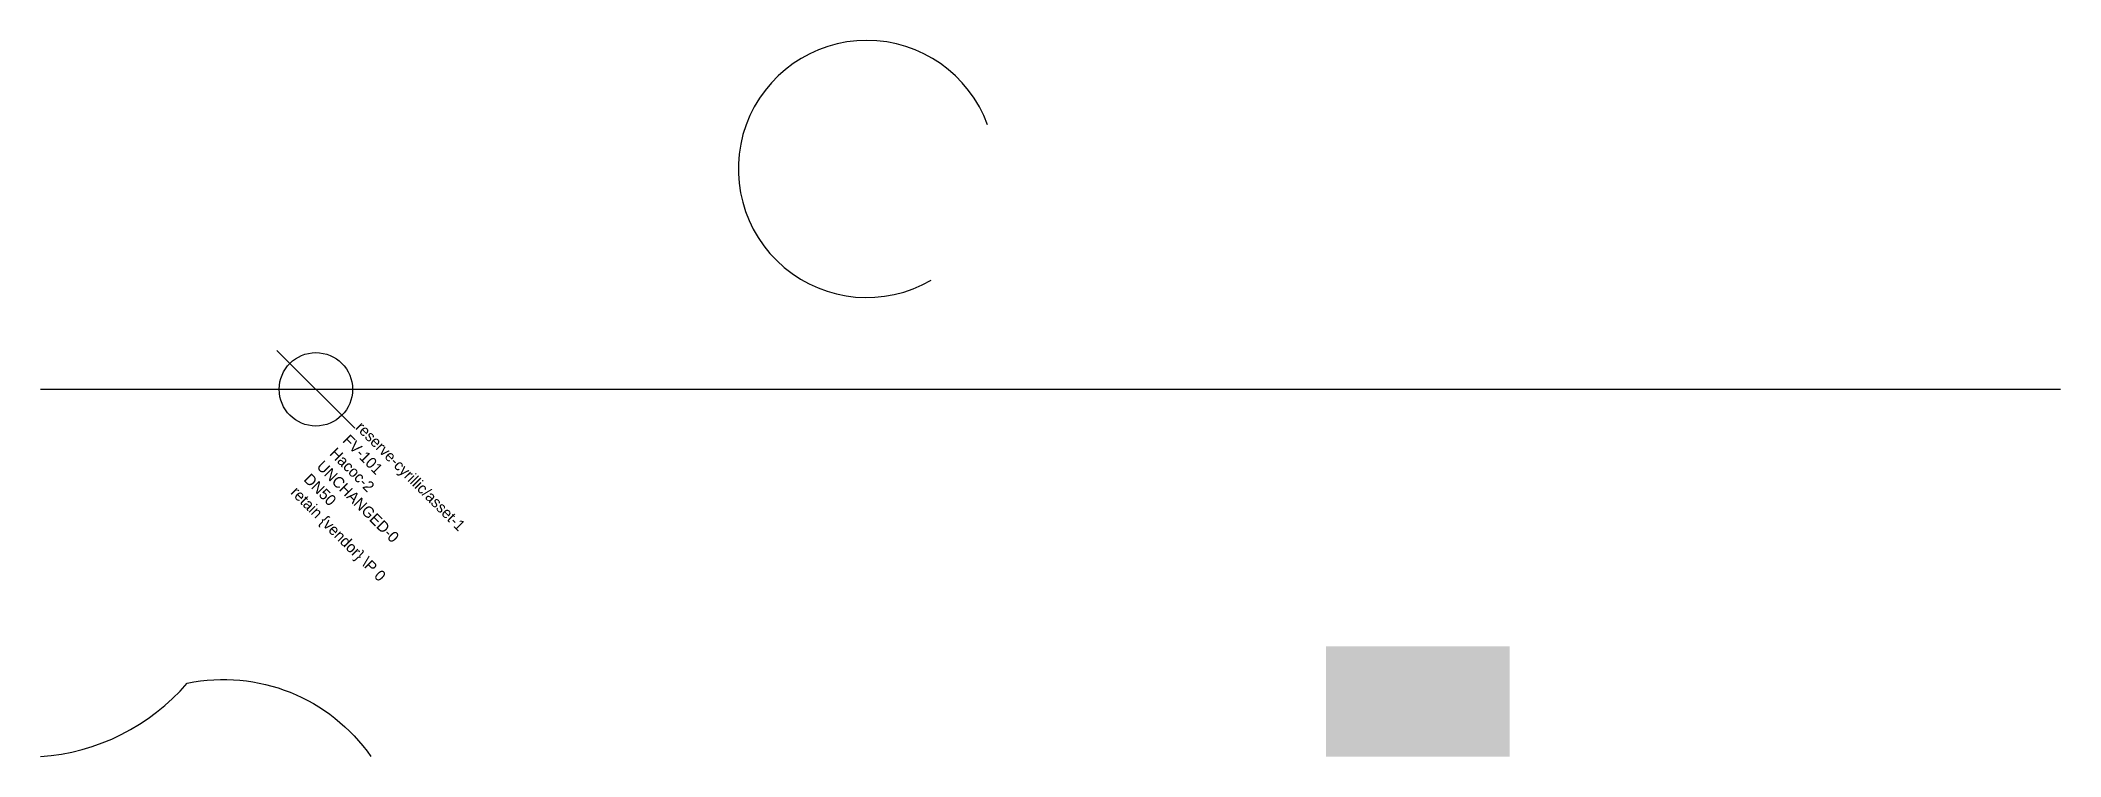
# Model space of a CAD drawing. Header units: metres. Extents: x 0 to 110, y 0 to 39.
import ezdxf

# ---------------------------------------------------------------- set-up
doc = ezdxf.new("R2010")
doc.units = ezdxf.units.M
doc.layers.add('LABEL', color=2, linetype='Continuous')
doc.layers.add('PIPE', color=3, linetype='Continuous')

# ---------------------------------------------------------------- blocks, each defined once
blk = doc.blocks.new('ASSET')
blk.add_line((-3, 0), (3, 0))
blk.add_circle((0, 0), 2)
at = {"layer": 'LABEL'}
for tag, p in [('ICT_ID', (3, 0)), ('TAG', (3, -1)), ('MODEL', (3, -2)), ('SERIAL', (3, -3)), ('VENDOR_PRIVATE', (3, -5)), ('SIZE', (3, -4))]:
    blk.add_attdef(tag, p, '', height=0.6, dxfattribs=at)

msp = doc.modelspace()

# ---------------------------------------------------------------- hatches: boundary and pattern name
msp.add_hatch(color=5).paths.add_polyline_path([(70, 0), (80, 0), (80, 6), (70, 6)])

# ---------------------------------------------------------------- linework, layer by layer
msp.add_lwpolyline([(0, 0, 0.2), (8, 4, -0.3), (18, 0)], format="xyb")
msp.add_arc((45, 32), 7, 20, 300)
at = {"layer": 'PIPE'}
msp.add_line((0, 20), (110, 20), dxfattribs=at)

# ---------------------------------------------------------------- block references
at = {"layer": 'PIPE', "rotation": 315}
msp.add_blockref('ASSET', (15, 20), dxfattribs=at).add_auto_attribs({'ICT_ID': 'reserve-cyrillic/asset-1', 'TAG': 'FV-101', 'MODEL': 'Насос-2', 'SERIAL': 'UNCHANGED-0', 'SIZE': 'DN50', 'VENDOR_PRIVATE': 'retain {vendor} \\P 0'})

doc.saveas('drawing.dxf')
